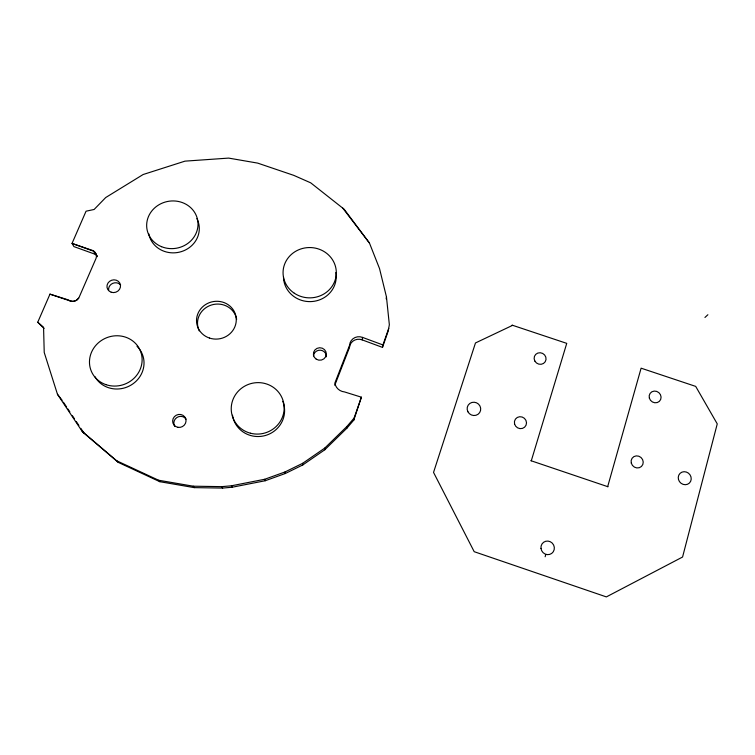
<?xml version="1.0" encoding="UTF-8"?>
<svg xmlns="http://www.w3.org/2000/svg" width="755" height="755" viewBox="0 0 755 755"><rect width="100%" height="100%" fill="white"/><g stroke="black" fill="none" stroke-linecap="round" stroke-linejoin="round"><path stroke-width="1.13" d="M349.414 347.687L349.603 345.233A9.419 9.06 6.2 0 1 362.513 337.391L382.936 344.95L382.492 347.394L362.23 339.892A9.353 9.003 6.2 0 0 349.414 347.687L334.795 385.258M78.68 298.131C76.585 301.575 71.395 302.51 68.28 299.886L49.972 294.139L37.75 322.234L43.563 327.283L44.224 352.462L57.465 394.28L82.135 431.341L84.041 433.191L118.299 462.4L159.871 481.709L194.243 487.626L222.621 488.079L232.153 487.23L265.175 480.756L285.296 473.508L302.812 464.938L324.801 449.772L346.79 428.293L346.96 426.424L354.086 418.072L361.39 397.187L344.535 391.93A10.749 10.428 3.7 0 1 334.861 383.078L349.603 345.233M362.23 339.892L362.513 337.391M346.79 428.293L353.859 420.007L354.086 418.072M361.39 397.187L353.859 420.007M386.164 298.829L386.466 296.97L379.538 268.61L369.45 243.034L344.12 209.201L310.72 182.842L293.789 175.368L257.663 163.108L228.633 158.097L184.984 161.145L143.139 174.518L105.719 197.536L94.12 209.475L86.051 211.202L72.036 243.421L73.943 246.611L95.375 254.341L96.659 255.388M382.492 347.394L388.24 330.945L389.344 324.707L386.466 296.97M607.671 486.654L641.108 368.176L695.695 386.39L717.25 423.885L682.567 557.03L606.359 596.903L474.197 551.688L433.54 472.413L475.471 342.959L512.645 325.32M545.129 556.756L545.79 554.519M531.284 460.814L566.741 343.365L512.079 325.131M382.936 344.95L388.721 328.378M82.135 431.341L116.657 460.767L158.559 480.227L193.195 486.192L221.81 486.645L231.407 485.795L264.694 479.274L284.975 471.969L302.632 463.334L324.792 448.064L346.96 426.424M704.943 317.459L707.888 314.731M97.131 256.011L93.497 250.773L72.036 243.421L93.639 251.207C96.178 252.519 97.027 255.775 96.045 258.38L78.794 298.017L76.387 300.386L73.112 301.415L69.8 300.839L49.972 294.139M530.859 460.673L608.011 486.767M44.073 328.463L37.75 322.234M116.657 460.767L118.299 462.4M57.465 394.28L62.127 400.282M158.559 480.227L159.871 481.709M342.779 208.144L369.45 243.034M193.195 486.192L194.243 487.626M63.42 402.217L66.638 407.058M67.931 408.993L69.866 411.9M72.442 415.769L74.377 418.676M76.312 421.573L78.888 425.452M80.823 428.349L84.041 433.191M221.81 486.645L222.621 488.079M93.639 251.207L95.375 254.341M94.922 252.264L97.235 256.7M231.407 485.795L232.153 487.23M264.694 479.274L265.175 480.756M284.975 471.969L285.296 473.508M302.632 463.334L302.812 464.938M324.792 448.064L324.801 449.772M282.776 401.32A26.246 25.425 -15.2 0 1 265.175 435.559A26.246 25.425 -15.2 0 1 232.493 415.203M335.843 272.517A26.359 24.934 0.4 0 1 312.419 301.5A26.359 24.934 0.4 0 1 283.493 277.33M196.876 218.582A25.481 23.584 -10 0 1 181.483 251.585A25.481 23.584 -10 0 1 148.801 233.805M137.023 346.3A26.283 24.679 -22.5 0 1 133.031 383.776A26.283 24.679 -22.5 0 1 94.875 376.603M108.663 290.26A6.786 6.295 -17 0 1 112.693 283.38A6.786 6.295 -17 0 1 120.64 284.975M313.476 355.945A6.436 6.2 -0.4 0 1 320.337 350.188A6.436 6.2 -0.4 0 1 326.32 356.785M174.849 426.481A6.71 6.427 -24.9 0 1 176.906 417.487A6.71 6.427 -24.9 0 1 186.098 419.176M199.235 330.898A19.762 18.733 -11.7 0 1 211.485 304.992A19.762 18.733 -11.7 0 1 236.674 319.289M250.415 433.21A26.529 25.679 -15 0 0 283.38 401.707A26.529 25.679 -15 0 0 239.297 390.146A26.529 25.679 -15 0 0 250.415 433.21M294.29 293.223A26.633 25.16 0.4 0 0 336.202 275.065A26.633 25.16 0.4 0 0 298.574 249.83A26.633 25.16 0.4 0 0 294.29 293.223M161.579 246.706A25.745 23.801 -9.9 0 0 197.914 221.961A25.745 23.801 -9.9 0 0 157.502 205.681A25.745 23.801 -9.9 0 0 161.579 246.706M105.983 384.663A26.567 24.924 -22.3 0 0 141.864 356.247A26.567 24.924 -22.3 0 0 99.537 341.836A26.567 24.924 -22.3 0 0 105.983 384.663M316.241 359.172A6.484 6.248 -0.4 0 0 326.32 354.397A6.484 6.248 -0.4 0 0 316.996 348.376A6.484 6.248 -0.4 0 0 316.241 359.172M177.887 427.321A6.767 6.474 -24.7 0 0 185.739 418.742A6.767 6.474 -24.7 0 0 174.396 416.666A6.767 6.474 -24.7 0 0 177.887 427.321M111.212 292.232A6.833 6.342 -16.9 0 0 120.46 285.031A6.833 6.342 -16.9 0 0 109.532 281.37A6.833 6.342 -16.9 0 0 111.212 292.232M209.484 338.061A19.913 18.866 -11.6 0 0 235.994 316.628A19.913 18.866 -11.6 0 0 203.718 305.888A19.913 18.866 -11.6 0 0 209.484 338.061M540.986 548.404A6.899 6.606 53.9 0 0 551.688 553.443A6.899 6.606 53.9 0 0 550.253 541.703A6.899 6.606 53.9 0 0 540.986 548.404M678.481 479.5A6.738 6.257 45.7 0 0 689.39 483.077A6.738 6.257 45.7 0 0 686.333 472.035A6.738 6.257 45.7 0 0 678.481 479.5M467.921 411.777A6.833 6.587 28.8 0 0 479.661 412.598A6.833 6.587 28.8 0 0 474.197 402.236A6.833 6.587 28.8 0 0 467.921 411.777M514.533 423.819A6.153 5.889 34.9 0 0 524.602 427.198A6.153 5.889 34.9 0 0 522.186 417.034A6.153 5.889 34.9 0 0 514.533 423.819M631.284 463.07A6.257 5.861 43.7 0 0 641.439 466.477A6.257 5.861 43.7 0 0 638.758 456.19A6.257 5.861 43.7 0 0 631.284 463.07M534.842 361.06A6.049 5.719 29.4 0 0 545.185 361.796A6.049 5.719 29.4 0 0 540.24 352.745A6.049 5.719 29.4 0 0 534.842 361.06M649.338 398.045A6.144 5.71 38.3 0 0 659.341 401.377A6.144 5.71 38.3 0 0 656.661 391.383A6.144 5.71 38.3 0 0 649.338 398.045"/></g></svg>
